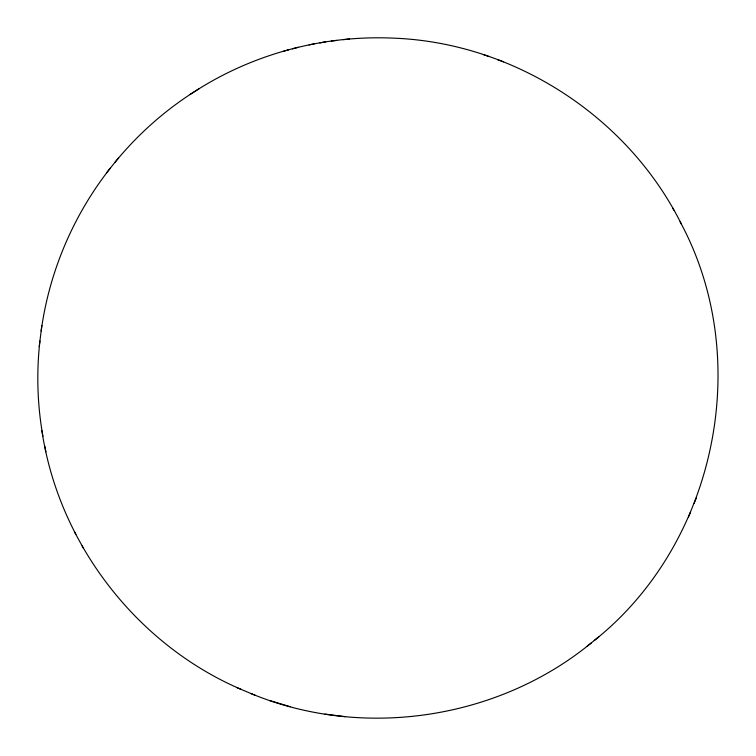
<?xml version="1.0" encoding="UTF-8"?>
<svg xmlns="http://www.w3.org/2000/svg" width="756" height="756" viewBox="0 0 756 756"><rect width="100%" height="100%" fill="white"/><g stroke="black" fill="none" stroke-linecap="round" stroke-linejoin="round"><path stroke-width="1.13" d="M39.917 340.965C36.345 372.632 37.318 404.876 42.922 436.24M41.164 331.005C49.168 271.914 73.36 215.082 110.244 168.238M39.227 346.588L41.835 325.553M594.235 640.54C716.197 543.611 754.412 358.911 680.098 221.697M688.499 517.047L690.578 512.02M694.169 503.279L696.361 497.977M115.092 162.209C137.554 134.662 164.468 110.697 194.481 91.637M106.615 172.774L118.408 158.051M250.916 693.517C362.559 739.907 498.109 719.589 591.409 642.827M587.261 646.219L598.95 636.694M195.454 91.022C253.931 53.43 324.277 34.937 393.678 38.15C513.815 42.723 627.924 116.49 681.43 224.154M189.936 94.557L199.234 88.594M283.727 51.134L288.773 49.801M292.383 48.838L298.119 47.316M309.062 44.859L314.231 43.924M319.873 42.884L325.656 41.835M331.279 41.013L336.694 40.408M343.404 39.652L349.376 38.991M324.995 714.108L345.171 716.669M269.684 700.538L290.143 706.709M497.665 59.677L503.562 61.841M483.349 54.517L489 56.587M41.92 430.778C58.656 543.441 136.449 644.414 241.088 689.368M236.6 687.478L255.235 695.331M672.509 207.692L673.832 210.149M74.523 531.874L75.846 534.341M82.121 545.889L83.443 548.346M44.878 446.333L45.889 451.871"/></g></svg>
